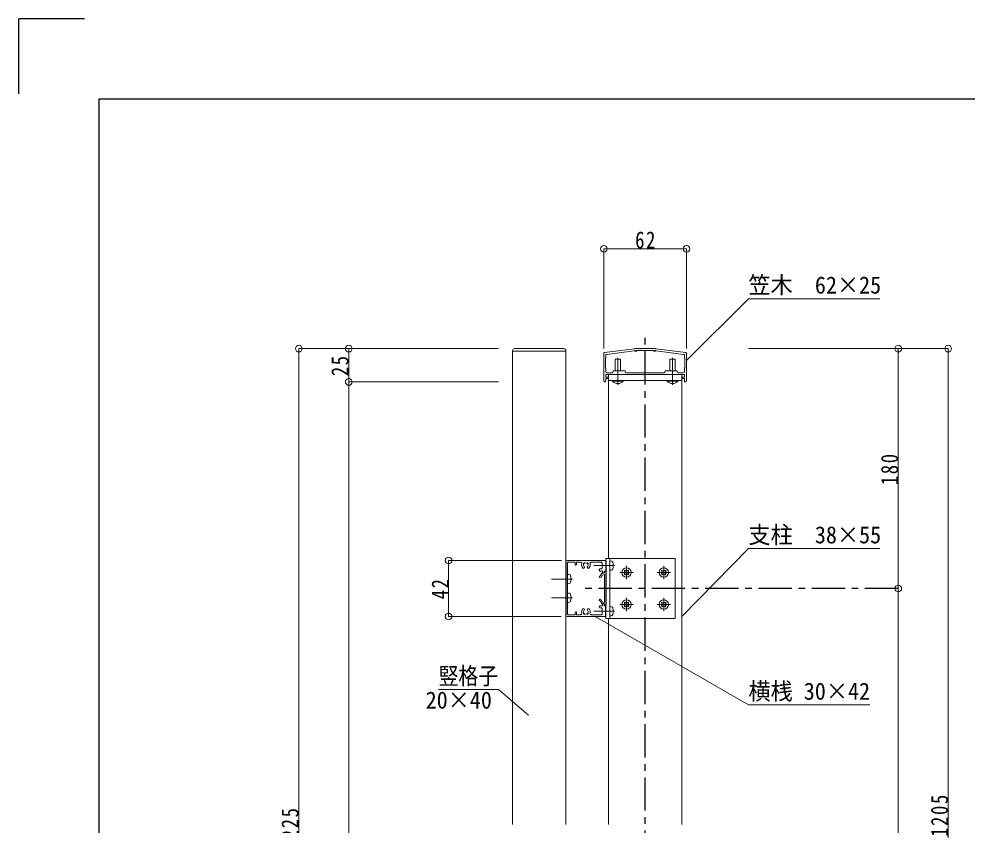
# Model space of a CAD drawing. Units: millimetres at full size, sheet at 1:5. Extents: x -1050 to 1050, y -742 to 742.
# Drawn here: x -1050 to -338, y 137 to 742 of the extents above; entities that cross this region are included whole.
import ezdxf
from ezdxf.enums import TextEntityAlignment as Align

# ---------------------------------------------------------------- set-up
doc = ezdxf.new("R2010")
doc.units = ezdxf.units.MM
doc.header["$LTSCALE"] = 5
doc.linetypes.add('CHAIN1', pattern=[8, 5, -1, 1, -1])
for name, color, linetype in [('0-0_通り芯', 7, 'CHAIN1'), ('0-1_躯体', 134, 'Continuous'), ('1-4_印刷位置ライン', 7, 'Continuous'), ('1-5_図枠1_1', 7, 'Continuous')]:
    doc.layers.add(name, color=color, linetype=linetype)
for name, color, linetype, lineweight in [('0-3_寸法', 54, 'Continuous', 20), ('0-4_手摺部材', 92, 'Continuous', 20), ('0-5_手すり子', 12, 'Continuous', 20), ('0-9_文字', 3, 'Continuous', 20), ('0-A_支柱', 6, 'Continuous', 20)]:
    doc.layers.add(name, color=color, linetype=linetype, lineweight=lineweight)
doc.styles.add('ＭＳ ゴシック', font='')
doc.styles.get('ＭＳ ゴシック').set_extended_font_data('MS Gothic')

# ---------------------------------------------------------------- blocks, each defined once
blk = doc.blocks.new('dimension_origin')
at = {"color": 0, "linetype": 'Continuous', "lineweight": -2}
blk.add_circle((0, 0), 1.25, dxfattribs=at)

msp = doc.modelspace()

# ---------------------------------------------------------------- linework, layer by layer
at = {"layer": '0-0_通り芯'}
for p, q in [((-580, -411.793), (-580, 505.456)), ((-390, 315), (-628.616, 315))]:
    msp.add_line(p, q, dxfattribs=at)
at = {"layer": '0-1_躯体'}
for p, q in [((-639.5, 335), (-639.5, 295)), ((-609.5, 335.5), (-609.5, 328)), ((-609.5, 327.888), (-609.5, 302.188)), ((-609.5, 294.5), (-609.5, 302))]:
    msp.add_line(p, q, dxfattribs=at)
at = {"layer": '0-3_寸法'}
for p, q in [((-611, 570), (-549, 570)), ((-611, 495), (-611, 570)), ((-549, 495), (-549, 570)), ((-840, 495), (-840, -224.293)), ((-690, 495), (-840, 495)), ((-802.5, 470), (-802.5, 495)), ((-502.5, 495), (-352.5, 495)), ((-390, 315), (-390, 495)), ((-352.5, -204.293), (-352.5, 495)), ((-802.5, -224.293), (-802.5, 470)), ((-690, 470), (-802.5, 470)), ((-727.5, 336), (-642.834, 336)), ((-727.5, 294), (-727.5, 336)), ((-390, -104.293), (-390, 315)), ((-727.5, 294), (-642.987, 294))]:
    msp.add_line(p, q, dxfattribs=at)
at = {"layer": '0-4_手摺部材'}
for p, q in [((-611, 470.5), (-611, 491.561)), ((-610.565, 492.057), (-588.064, 494.992)), ((-609.065, 490.74), (-587.967, 493.492)), ((-572.065, 495), (-587.935, 495)), ((-587.838, 493.5), (-587.5, 493.5)), ((-587.5, 493.4), (-587.5, 493.5)), ((-586.5, 493.4), (-586.5, 493.5)), ((-573.5, 493.5), (-586.5, 493.5)), ((-573.5, 493.4), (-573.5, 493.5)), ((-572.5, 493.4), (-572.5, 493.5)), ((-572.162, 493.5), (-572.5, 493.5)), ((-550.935, 490.74), (-572.033, 493.492)), ((-549.435, 492.057), (-571.936, 494.992)), ((-549, 470.5), (-549, 491.561)), ((-609.5, 488), (-609.7, 487.8)), ((-609.7, 480.6), (-609.7, 487.8)), ((-609.5, 488), (-609.5, 490.244)), ((-602.5, 487), (-598.5, 487)), ((-602.5, 478.4), (-602.5, 487)), ((-598.5, 478.4), (-598.5, 487)), ((-561.5, 478.4), (-561.5, 487)), ((-557.5, 487), (-561.5, 487)), ((-557.5, 478.4), (-557.5, 487)), ((-550.5, 488), (-550.5, 490.244)), ((-550.5, 488), (-550.3, 487.8)), ((-550.3, 480.6), (-550.3, 487.8)), ((-609.5, 480.4), (-609.7, 480.6)), ((-609.5, 477.9), (-609.5, 480.4)), ((-608.5, 476.9), (-604.5, 476.9)), ((-604.5, 476.9), (-604.068, 478.195)), ((-603.784, 478.4), (-595.216, 478.4)), ((-594.5, 476.9), (-594.932, 478.195)), ((-565.5, 476.9), (-594.5, 476.9)), ((-565.5, 476.9), (-565.068, 478.195)), ((-556.216, 478.4), (-564.784, 478.4)), ((-555.5, 476.9), (-555.932, 478.195)), ((-551.5, 476.9), (-555.5, 476.9)), ((-550.5, 480.4), (-550.3, 480.6)), ((-550.5, 477.9), (-550.5, 480.4)), ((-610.5, 470), (-610, 470)), ((-550.5, 475.6), (-609.5, 475.6)), ((-609.5, 473.6), (-609.5, 475.6)), ((-609.5, 473.6), (-608.3, 473.6)), ((-609.5, 470.5), (-609.5, 472.6)), ((-609.5, 472.6), (-608.3, 472.6)), ((-608, 472.9), (-608, 473.3)), ((-552.5, 471), (-607.5, 471)), ((-604.55, 471), (-596.45, 471)), ((-604.55, 470.7), (-604.55, 471)), ((-604.55, 470.7), (-596.45, 470.7)), ((-596.45, 470.7), (-596.45, 471)), ((-563.55, 470.7), (-563.55, 471)), ((-555.45, 471), (-563.55, 471)), ((-555.45, 470.7), (-563.55, 470.7)), ((-555.45, 470.7), (-555.45, 471)), ((-552, 472.9), (-552, 473.3)), ((-550.5, 473.6), (-551.7, 473.6)), ((-550.5, 472.6), (-551.7, 472.6)), ((-550.5, 473.6), (-550.5, 475.6)), ((-550.5, 470.5), (-550.5, 472.6)), ((-549.5, 470), (-550, 470)), ((-638.5, 336), (-610, 336)), ((-637.7, 334.7), (-632.5, 334.7)), ((-632.5, 334.7), (-632.5, 333)), ((-631.5, 334.7), (-628.577, 334.7)), ((-631.5, 334.7), (-631.5, 333)), ((-620.423, 334.7), (-612.8, 334.7)), ((-609.5, 337.5), (-557.5, 337.5)), ((-609.5, 337.5), (-609.5, 292.5)), ((-606.5, 337.5), (-606.5, 292.5)), ((-605.381, 335.552), (-606.5, 335.65)), ((-557.5, 337.5), (-557.5, 292.5)), ((-638.2, 295.8), (-638.2, 334.2)), ((-626.796, 330.2), (-626.174, 330.2)), ((-625.655, 330.5), (-625.636, 330.532)), ((-623.364, 330.532), (-623.345, 330.5)), ((-622.826, 330.2), (-622.204, 330.2)), ((-614.5, 328.5), (-614.5, 329.1)), ((-614, 329.6), (-612.8, 329.6)), ((-611.9, 328), (-614, 328)), ((-612.3, 330.1), (-612.3, 334.2)), ((-611.9, 326.5), (-611.9, 328)), ((-610.7, 328), (-610.7, 327)), ((-609.5, 328), (-610.7, 328)), ((-610.6, 327.688), (-610.6, 326.663)), ((-609.5, 327.888), (-610.4, 327.888)), ((-605.381, 328.748), (-606.5, 328.65)), ((-595.195, 327.545), (-595.766, 328.136)), ((-595.195, 327.545), (-594.997, 327)), ((-594.545, 328.195), (-595.136, 328.766)), ((-594.545, 328.195), (-594, 327.997)), ((-593.455, 328.195), (-594, 327.997)), ((-593.455, 328.195), (-592.864, 328.766)), ((-592.805, 327.545), (-593.003, 327)), ((-592.805, 327.545), (-592.234, 328.136)), ((-567.195, 327.545), (-567.766, 328.136)), ((-567.195, 327.545), (-566.997, 327)), ((-566.545, 328.195), (-567.136, 328.766)), ((-566.545, 328.195), (-566, 327.997)), ((-565.455, 328.195), (-566, 327.997)), ((-565.455, 328.195), (-564.864, 328.766)), ((-564.805, 327.545), (-565.003, 327)), ((-564.805, 327.545), (-564.234, 328.136)), ((-637.081, 325.402), (-638.2, 325.5)), ((-613.73, 324.416), (-614.197, 324.12)), ((-612.64, 326.494), (-613.73, 324.416)), ((-613.662, 323.275), (-612.799, 323.821)), ((-612.171, 325.021), (-612.799, 323.821)), ((-611.984, 326.231), (-612.328, 326.548)), ((-612.171, 325.021), (-610.6, 325.511)), ((-611.984, 326.231), (-610.6, 326.663)), ((-611.2, 326.5), (-611.9, 326.5)), ((-610.6, 325.511), (-610.6, 304.548)), ((-595.195, 326.455), (-595.766, 325.864)), ((-595.195, 326.455), (-594.997, 327)), ((-594.545, 325.805), (-595.136, 325.234)), ((-594.545, 325.805), (-594, 326.003)), ((-593.455, 325.805), (-594, 326.003)), ((-593.455, 325.805), (-592.864, 325.234)), ((-592.805, 326.455), (-593.003, 327)), ((-592.805, 326.455), (-592.234, 325.864)), ((-567.195, 326.455), (-567.766, 325.864)), ((-567.195, 326.455), (-566.997, 327)), ((-566.545, 325.805), (-567.136, 325.234)), ((-566.545, 325.805), (-566, 326.003)), ((-565.455, 325.805), (-566, 326.003)), ((-565.455, 325.805), (-564.864, 325.234)), ((-564.805, 326.455), (-565.003, 327)), ((-564.805, 326.455), (-564.234, 325.864)), ((-637.081, 318.598), (-638.2, 318.5)), ((-637.081, 311.402), (-638.2, 311.5)), ((-613.662, 306.802), (-612.799, 306.255)), ((-612.171, 305.056), (-612.799, 306.255)), ((-637.081, 304.598), (-638.2, 304.5)), ((-626.796, 299.8), (-626.174, 299.8)), ((-625.655, 299.5), (-625.636, 299.468)), ((-623.364, 299.468), (-623.345, 299.5)), ((-622.826, 299.8), (-622.204, 299.8)), ((-614.5, 301.5), (-614.5, 300.9)), ((-613.73, 305.661), (-614.197, 305.957)), ((-611.9, 302), (-614, 302)), ((-614, 300.4), (-612.8, 300.4)), ((-612.64, 303.582), (-613.73, 305.661)), ((-611.984, 303.845), (-612.328, 303.528)), ((-612.3, 299.9), (-612.3, 295.8)), ((-612.171, 305.056), (-610.6, 304.566)), ((-611.984, 303.845), (-610.6, 303.413)), ((-611.9, 303.5), (-611.9, 302)), ((-611.2, 303.5), (-611.9, 303.5)), ((-610.7, 302), (-610.7, 303)), ((-609.5, 302), (-610.7, 302)), ((-610.6, 303.413), (-610.6, 302.388)), ((-609.5, 302.188), (-610.4, 302.188)), ((-605.381, 301.252), (-606.5, 301.35)), ((-605.381, 301.252), (-606.5, 301.35)), ((-605.381, 301.252), (-606.5, 301.35)), ((-595.195, 303.545), (-595.766, 304.136)), ((-595.195, 302.455), (-595.766, 301.864)), ((-595.195, 303.545), (-594.997, 303)), ((-595.195, 302.455), (-594.997, 303)), ((-594.545, 304.195), (-595.136, 304.766)), ((-594.545, 301.805), (-595.136, 301.234)), ((-594.545, 304.195), (-594, 303.997)), ((-594.545, 301.805), (-594, 302.003)), ((-593.455, 304.195), (-594, 303.997)), ((-593.455, 301.805), (-594, 302.003)), ((-593.455, 304.195), (-592.864, 304.766)), ((-593.455, 301.805), (-592.864, 301.234)), ((-592.805, 303.545), (-593.003, 303)), ((-592.805, 302.455), (-593.003, 303)), ((-592.805, 303.545), (-592.234, 304.136)), ((-592.805, 302.455), (-592.234, 301.864)), ((-567.195, 303.545), (-567.766, 304.136)), ((-567.195, 302.455), (-567.766, 301.864)), ((-567.195, 303.545), (-566.997, 303)), ((-567.195, 302.455), (-566.997, 303)), ((-566.545, 304.195), (-567.136, 304.766)), ((-566.545, 301.805), (-567.136, 301.234)), ((-566.545, 304.195), (-566, 303.997)), ((-566.545, 301.805), (-566, 302.003)), ((-565.455, 304.195), (-566, 303.997)), ((-565.455, 301.805), (-566, 302.003)), ((-565.455, 304.195), (-564.864, 304.766)), ((-565.455, 301.805), (-564.864, 301.234)), ((-564.805, 303.545), (-565.003, 303)), ((-564.805, 302.455), (-565.003, 303)), ((-564.805, 303.545), (-564.234, 304.136)), ((-564.805, 302.455), (-564.234, 301.864)), ((-638.5, 294), (-610, 294)), ((-637.7, 295.3), (-632.5, 295.3)), ((-632.5, 295.3), (-632.5, 297)), ((-631.5, 295.3), (-631.5, 297)), ((-631.5, 295.3), (-628.577, 295.3)), ((-620.423, 295.3), (-612.8, 295.3)), ((-557.5, 292.5), (-609.5, 292.5)), ((-605.381, 294.448), (-606.5, 294.35)), ((-605.381, 294.448), (-606.5, 294.35)), ((-605.381, 294.448), (-606.5, 294.35))]:
    msp.add_line(p, q, dxfattribs=at)
at = {"layer": '0-4_手摺部材', "linetype": 'CHAIN1'}
for p, q in [((-600.5, 488.059), (-600.5, 467.862)), ((-559.5, 488.059), (-559.5, 467.862)), ((-618.5, 332.15), (-602.9, 332.15)), ((-594, 332), (-594, 322)), ((-566, 332), (-566, 322)), ((-650.2, 322), (-634.6, 322)), ((-589, 327), (-599, 327)), ((-561, 327), (-571, 327)), ((-650.2, 308), (-634.6, 308)), ((-594, 308), (-594, 298)), ((-566, 308), (-566, 298)), ((-589, 303), (-599, 303)), ((-561, 303), (-571, 303)), ((-618.5, 297.85), (-602.9, 297.85)), ((-618.5, 297.85), (-602.9, 297.85)), ((-618.5, 297.85), (-602.9, 297.85))]:
    msp.add_line(p, q, dxfattribs=at)
at = {"layer": '0-4_手摺部材'}
for centre in [(-594, 327), (-566, 327), (-594, 303), (-566, 303)]:
    msp.add_circle(centre, 3.5, dxfattribs=at)
for centre, radius, start, end in [((-610.5, 491.561), 0.5, 97.43141, 180), ((-587.935, 494), 1, 90, 97.43141), ((-587.838, 492.5), 1, 90, 97.43141), ((-587, 493.4), 0.5, 180, 360), ((-573, 493.4), 0.5, 180, 360), ((-572.162, 492.5), 1, 82.56859, 90), ((-572.065, 494), 1, 82.56859, 90), ((-549.5, 491.561), 0.5, 0, 82.56859), ((-609, 490.244), 0.5, 97.43141, 180), ((-551, 490.244), 0.5, 0, 82.56859), ((-608.5, 477.9), 1, 180, 270), ((-603.784, 478.1), 0.3, 90, 161.56505), ((-595.216, 478.1), 0.3, 18.43495, 90), ((-564.784, 478.1), 0.3, 90, 161.56505), ((-556.216, 478.1), 0.3, 18.43495, 90), ((-551.5, 477.9), 1, 270, 360), ((-610.5, 470.5), 0.5, 180, 270), ((-610, 470.5), 0.5, 270, 360), ((-608.3, 473.3), 0.3, 0, 90), ((-608.3, 472.9), 0.3, 270, 360), ((-600.5, 474.066), 5.266, 219.73409, 320.26591), ((-559.5, 474.066), 5.266, 219.73409, 320.26591), ((-551.7, 473.3), 0.3, 90, 180), ((-551.7, 472.9), 0.3, 180, 270), ((-550, 470.5), 0.5, 180, 270), ((-549.5, 470.5), 0.5, 270, 360), ((-638.5, 335), 1, 90, 180), ((-637.7, 334.2), 0.5, 90, 180), ((-628.577, 333.7), 1, 343.59931, 90), ((-620.423, 333.7), 1, 90, 196.40069), ((-612.8, 334.2), 0.5, 0, 90), ((-610, 335.5), 0.5, 0, 90), ((-605.494, 334.257), 1.3, 15.88085, 85), ((-612.9, 332.15), 9, 344.11915, 15.88085), ((-632, 333), 0.5, 180, 270), ((-632, 333), 0.5, 270, 360), ((-624.5, 332.5), 3.25, 163.59931, 225.04746), ((-624.5, 332.5), 1.75, 151.42643, 225.2075), ((-625.737, 333.737), 0.5, 36.7868, 233.21322), ((-626.174, 330.8), 0.6, 270, 330), ((-626.156, 330.832), 0.6, 330, 45.2075), ((-624.5, 332.5), 1.75, 61.42643, 118.57359), ((-623.263, 333.737), 0.5, 306.7868, 143.21322), ((-622.844, 330.832), 0.6, 134.79249, 209.99996), ((-622.826, 330.8), 0.6, 209.99996, 270), ((-624.5, 332.5), 1.75, 314.79249, 28.57359), ((-624.5, 332.5), 3.25, 314.95254, 16.40069), ((-614, 329.1), 0.5, 90, 180), ((-614, 328.5), 0.5, 180, 270), ((-612.8, 330.1), 0.5, 270, 360), ((-610.4, 327.688), 0.2, 90, 180), ((-605.494, 330.043), 1.3, 275, 344.11915), ((-594, 327), 2.1, 122.7575, 147.2425), ((-594, 327), 2.1, 32.7575, 57.2425), ((-566, 327), 2.1, 122.7575, 147.2425), ((-566, 327), 2.1, 32.7575, 57.2425), ((-637.194, 324.107), 1.3, 15.88085, 85), ((-644.6, 322), 9, 344.11915, 15.88085), ((-613.93, 323.697), 0.5, 122.33645, 212.33645), ((-613.93, 323.697), 0.5, 212.33645, 302.33645), ((-612.463, 326.401), 0.2, 47.39496, 152.22556), ((-611.2, 327), 0.5, 270, 360), ((-594, 327), 2.1, 212.7575, 237.2425), ((-594, 327), 2.1, 302.7575, 327.25394), ((-566, 327), 2.1, 212.7575, 237.2425), ((-566, 327), 2.1, 302.7575, 327.25394), ((-637.194, 319.893), 1.3, 275, 344.11915), ((-637.194, 310.107), 1.3, 15.88085, 85), ((-644.6, 308), 9, 344.11915, 15.88085), ((-613.93, 306.379), 0.5, 147.66355, 237.66355), ((-613.93, 306.379), 0.5, 57.66355, 147.66355), ((-637.194, 305.893), 1.3, 275, 344.11915), ((-624.5, 297.5), 3.25, 134.95254, 196.40069), ((-626.174, 299.2), 0.6, 30, 90), ((-626.156, 299.168), 0.6, 314.7925, 30), ((-622.844, 299.168), 0.6, 150.00004, 225.20751), ((-622.826, 299.2), 0.6, 90, 150.00004), ((-624.5, 297.5), 3.25, 343.59931, 45.04746), ((-614, 301.5), 0.5, 90, 180), ((-614, 300.9), 0.5, 180, 270), ((-612.8, 299.9), 0.5, 0, 90), ((-612.463, 303.675), 0.2, 207.77444, 312.60504), ((-611.2, 303), 0.5, 0, 90), ((-610.4, 302.388), 0.2, 180, 270), ((-610.4, 302.388), 0.2, 180, 270), ((-605.494, 299.957), 1.3, 15.88085, 85), ((-605.494, 299.957), 1.3, 15.88085, 85), ((-605.494, 299.957), 1.3, 15.88085, 85), ((-612.9, 297.85), 9, 344.11915, 15.88085), ((-612.9, 297.85), 9, 344.11915, 15.88085), ((-612.9, 297.85), 9, 344.11915, 15.88085), ((-594, 303), 2.1, 122.7575, 147.2425), ((-594, 303), 2.1, 212.7575, 237.2425), ((-594, 303), 2.1, 32.7575, 57.2425), ((-594, 303), 2.1, 302.7575, 327.25394), ((-566, 303), 2.1, 122.7575, 147.2425), ((-566, 303), 2.1, 212.7575, 237.2425), ((-566, 303), 2.1, 32.7575, 57.2425), ((-566, 303), 2.1, 302.7575, 327.25394), ((-638.5, 295), 1, 180, 270), ((-637.7, 295.8), 0.5, 180, 270), ((-632, 297), 0.5, 90, 180), ((-632, 297), 0.5, 0, 90), ((-628.577, 296.3), 1, 270, 16.40069), ((-624.5, 297.5), 1.75, 134.7925, 208.57357), ((-625.737, 296.263), 0.5, 126.78678, 323.2132), ((-624.5, 297.5), 1.75, 241.42641, 298.57357), ((-623.263, 296.263), 0.5, 216.78678, 53.2132), ((-624.5, 297.5), 1.75, 331.42641, 45.20751), ((-620.423, 296.3), 1, 163.59931, 270), ((-612.8, 295.8), 0.5, 270, 360), ((-610, 294.5), 0.5, 270, 360), ((-605.494, 295.743), 1.3, 275, 344.11915), ((-605.494, 295.743), 1.3, 275, 344.11915), ((-605.494, 295.743), 1.3, 275, 344.11915)]:
    msp.add_arc(centre, radius, start, end, dxfattribs=at)
at = {"layer": '0-5_手すり子'}
for p, q in [((-639.5, 493), (-679.5, 493)), ((-679.5, 493), (-679.5, 137.854)), ((-678, 495), (-641, 495)), ((-639.5, 493.5), (-639.5, 493)), ((-639.5, 137.854), (-639.5, 493)), ((-638.2, 325.5), (-638.2, 318.5)), ((-638.2, 311.5), (-638.2, 304.5))]:
    msp.add_line(p, q, dxfattribs=at)
for centre, start, end in [((-678, 493.5), 90, 180), ((-641, 493.5), 0, 90)]:
    msp.add_arc(centre, 1.5, start, end, dxfattribs=at)
at = {"layer": '0-9_文字'}
for points in [[(-549, 486), (-502.5, 532.5), (-403.75, 532.5)], [(-552.5, 294.02), (-502.5, 345), (-403.75, 345)], [(-617.5, 294), (-502.5, 227.605), (-411.25, 227.605)], [(-667.5, 219.83), (-690, 239.118), (-735, 239.118)]]:
    msp.add_lwpolyline(points, dxfattribs=at)
at = {"layer": '0-A_支柱'}
for p, q in [((-607.5, 475.6), (-607.5, 337.5)), ((-552.5, 137.854), (-552.5, 475.6)), ((-607.5, 137.854), (-607.5, 292.5))]:
    msp.add_line(p, q, dxfattribs=at)
at = {"layer": '1-4_印刷位置ライン'}
for p in [(-1050, 686.222), (-1000.874, 742.5)]:
    msp.add_line(p, (-1050, 742.5), dxfattribs=at)
at = {"layer": '1-5_図枠1_1'}
msp.add_line((-990, 682.5), (703.535, 682.5), dxfattribs=at)
msp.add_lwpolyline([(-990, 682.5), (-990, -707.5), (990, -707.5)], dxfattribs=at)

# ---------------------------------------------------------------- block references
at = {"layer": '0-3_寸法', "xscale": 2, "yscale": 2}
for p, rotation in [((-611, 570), 180), ((-840, 495), 90), ((-802.5, 495), 90), ((-390, 495), 90), ((-352.5, 495), 90), ((-802.5, 470), 90), ((-802.5, 470), 270), ((-727.5, 336), 90), ((-390, 315), 90), ((-390, 315), 270), ((-727.5, 294), 270)]:
    msp.add_blockref('dimension_origin', p, dxfattribs=dict(at, rotation=rotation))
msp.add_blockref('dimension_origin', (-549, 570), dxfattribs=at)

# ---------------------------------------------------------------- texts
at = {"layer": '0-3_寸法', "insert": (-587.494, 570), "char_height": 12.83, "attachment_point": 7, "style": 'ＭＳ ゴシック'}
msp.add_mtext('\\T1.17;\\W0.8;62', dxfattribs=at)
at = {"layer": '0-3_寸法', "char_height": 12.83, "attachment_point": 7, "rotation": 90, "style": 'ＭＳ ゴシック'}
for s, insert in [('\\T1.17;\\W0.8;25', (-802.5, 474.375)), ('\\T1.18;\\W0.8;180', (-390, 392.5)), ('\\T1.17;\\W0.8;42', (-727.5, 306.875)), ('\\T1.18;\\W0.8;1205', (-352.5, 128.479)), ('\\T1.18;\\W0.8;1225', (-840, 118.479))]:
    msp.add_mtext(s, dxfattribs=dict(at, insert=insert))
at = {"layer": '0-9_文字', "style": 'ＭＳ ゴシック'}
for s, width, p in [('笠木\u300062×25', 0.95, (-502.5, 532.5)), ('支柱\u300038×55', 0.95, (-502.5, 345)), ('竪格子', 0.85, (-735, 239.118)), ('横桟 30×42', 0.95, (-502.5, 227.605)), ('20×40', 0.95, (-744.764, 220.951))]:
    msp.add_text(s, height=12.83, dxfattribs=dict(at, width=width)).set_placement(p, align=Align.BOTTOM_LEFT)

doc.saveas('drawing.dxf')
